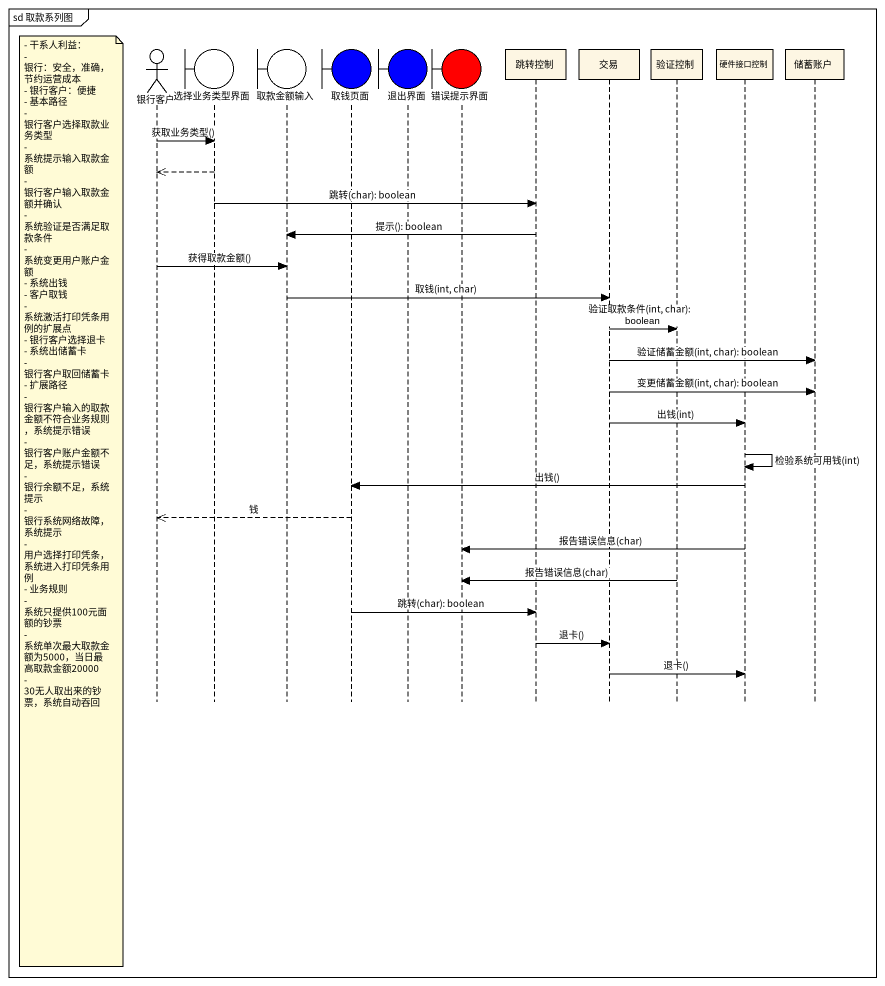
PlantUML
@startuml
mainframe sd 取款系列图
hide footbox
actor 银行客户
boundary 选择业务类型界面
boundary 取款金额输入
boundary 取钱页面 #0000FF
boundary 退出界面 #0000FF
boundary 错误提示界面 #FF0000
participant 跳转控制
participant 交易
participant 验证控制
participant 硬件接口控制
participant 储蓄账户

银行客户 -> 选择业务类型界面 : 获取业务类型()
选择业务类型界面 -->> 银行客户
选择业务类型界面 -> 跳转控制 : 跳转(char): boolean
跳转控制 -> 取款金额输入 : 提示(): boolean
银行客户 -> 取款金额输入 : 获得取款金额()
取款金额输入 -> 交易 : 取钱(int, char)
交易 -> 验证控制 : 验证取款条件(int, char): boolean
交易 -> 储蓄账户 : 验证储蓄金额(int, char): boolean
交易 -> 储蓄账户 : 变更储蓄金额(int, char): boolean
交易 -> 硬件接口控制 : 出钱(int)
硬件接口控制 -> 硬件接口控制 : 检验系统可用钱(int)
硬件接口控制 -> 取钱页面 : 出钱()
note left of 银行客户
  - 干系人利益：
  - 银行：安全，准确，节约运营成本
  - 银行客户：便捷
  - 基本路径
  - 银行客户选择取款业务类型
  - 系统提示输入取款金额
  - 银行客户输入取款金额并确认
  - 系统验证是否满足取款条件
  - 系统变更用户账户金额
  - 系统出钱
  - 客户取钱
  - 系统激活打印凭条用例的扩展点
  - 银行客户选择退卡
  - 系统出储蓄卡
  - 银行客户取回储蓄卡
  - 扩展路径
  - 银行客户输入的取款金额不符合业务规则，系统提示错误
  - 银行客户账户金额不足，系统提示错误
  - 银行余额不足，系统提示
  - 银行系统网络故障，系统提示
  - 用户选择打印凭条，系统进入打印凭条用例
  - 业务规则
  - 系统只提供100元面额的钞票
  - 系统单次最大取款金额为5000，当日最高取款金额20000
  - 30无人取出来的钞票，系统自动吞回
end note
取钱页面 -->> 银行客户 : 钱
硬件接口控制 -> 错误提示界面 : 报告错误信息(char)
验证控制 -> 错误提示界面 : 报告错误信息(char)
取钱页面 -> 跳转控制 : 跳转(char): boolean
跳转控制 -> 交易 : 退卡()
交易 -> 硬件接口控制 : 退卡()
@enduml
